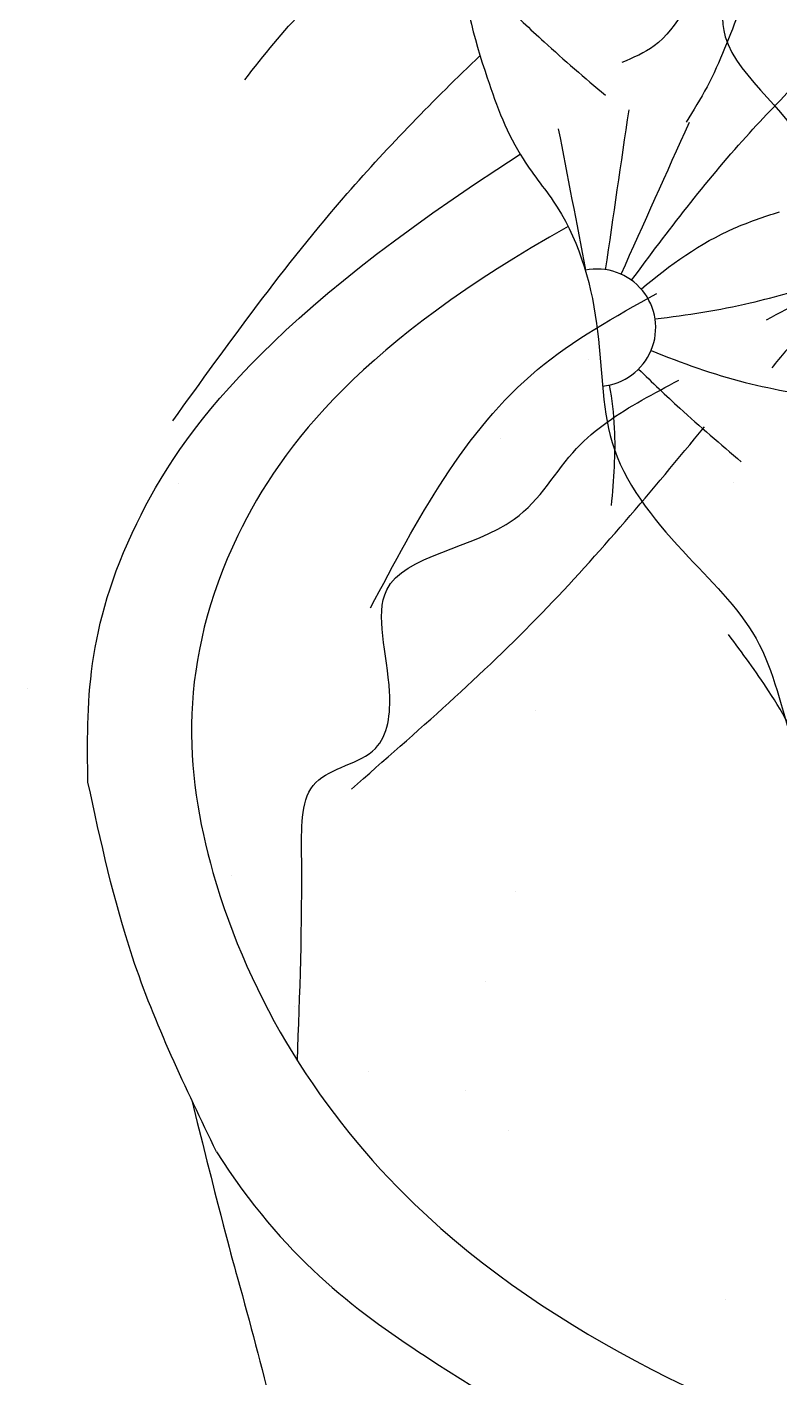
# Model space of a CAD drawing. Header units: millimetres. Extents: x 2133.42 to 2134.8, y 649.95 to 651.52.
# Drawn here: x 2133.5042 to 2133.5449, y 650.1382 to 650.2112 of the extents above; entities that cross this region are included whole.
import ezdxf

# ---------------------------------------------------------------- set-up
doc = ezdxf.new("R2010")
doc.units = ezdxf.units.MM
for name, color, linetype in [('Arena', 36, 'Continuous'), ('Hojas', 74, 'Continuous'), ('Tiesto', 32, 'Continuous')]:
    doc.layers.add(name, color=color, linetype=linetype)

msp = doc.modelspace()

# ---------------------------------------------------------------- linework, layer by layer
at = {"layer": 'Arena'}
for p, q in [((2133.534497918645, 650.1931919802648), (2133.534497918645, 650.1931919802648)), ((2133.529766112257, 650.1889514109599), (2133.529766112257, 650.1889514109599)), ((2133.540019775306, 650.1887137019218), (2133.540019775306, 650.1887137019218)), ((2133.512368241025, 650.1865258822475), (2133.512368241025, 650.1865258822475)), ((2133.54236063085, 650.1865687030125), (2133.54236063085, 650.1865687030125)), ((2133.513393282697, 650.1763880969687), (2133.513393282697, 650.1763880969687)), ((2133.504182808227, 650.1754222368496), (2133.504182808227, 650.1754222368496)), ((2133.531648169477, 650.1742432132006), (2133.531648169477, 650.1742432132006)), ((2133.515231646396, 650.1652978419983), (2133.515231646396, 650.1652978419983)), ((2133.530566127905, 650.1644807490931), (2133.530566127905, 650.1644807490931)), ((2133.528957119888, 650.1595803083887), (2133.528957119888, 650.1595803083887)), ((2133.517269568665, 650.1581356471556), (2133.517269568665, 650.1581356471556)), ((2133.518632213101, 650.158221008623), (2133.518632213101, 650.158221008623)), ((2133.522625104345, 650.1547237946427), (2133.522625104345, 650.1547237946427)), ((2133.527872266336, 650.1537148478888), (2133.527872266336, 650.1537148478888)), ((2133.53021312188, 650.1515698489795), (2133.53021312188, 650.1515698489795)), ((2133.541905032797, 650.1424411255958), (2133.541905032797, 650.1424411255958))]:
    msp.add_line(p, q, dxfattribs=at)
msp.add_open_spline([(2133.518790393248, 650.1553253323161), (2133.51893303341, 650.158870958016), (2133.519093860617, 650.163706368308), (2133.518958325236, 650.1709646837497), (2133.523550041749, 650.1715192807512), (2133.524062647694, 650.1761044619456), (2133.521950832795, 650.1824340123517), (2133.53071731915, 650.1831922076652), (2133.533408023961, 650.1885104198307), (2133.536774477767, 650.1906996182123), (2133.538739046335, 650.1917321718286), (2133.539403721235, 650.1920927280474)], degree=3, knots=[0.003642683333656382, 0.003642683333656382, 0.003642683333656382, 0.003642683333656382, 0.0250606918005461, 0.03220295262146201, 0.03925551348522824, 0.04526174295325391, 0.05575347702131105, 0.07076404641594344, 0.08047070396752448, 0.08880924031438371, 0.09314002623374026, 0.09314002623374026, 0.09314002623374026, 0.09314002623374026], dxfattribs=at)
at = {"layer": 'Hojas'}
msp.add_arc((2133.534986448554, 650.1949228596952), 0.003166811014205725, 275.3091405866928, 101.5838657266925, dxfattribs=at)
for points in [[(2133.565714449104, 650.3117761015831), (2133.563329484209, 650.3091293167186), (2133.559354557567, 650.3091293167186), (2133.555909618172, 650.3048944574391), (2133.553524653277, 650.2972187826429), (2133.550609701133, 650.2943073179808), (2133.545044801605, 650.2932486031609), (2133.539744895703, 650.2890137482518), (2133.540009889328, 650.284514213545), (2133.538684910067, 650.2776325694008), (2133.53364999779, 650.2733977144917), (2133.530470052021, 650.2712802848521), (2133.528880079136, 650.2596344305739), (2133.529145072761, 650.2553995756646), (2133.52967506001, 650.2509000409577), (2133.525965126992, 650.2479885762957), (2133.524110160482, 650.241371611949), (2133.524905141356, 650.2347546476026), (2133.527290106252, 650.230255112896), (2133.528085087125, 650.2270789728066), (2133.528148367523, 650.2211689123772), (2133.527632513119, 650.2151148148828), (2133.529051121083, 650.2084166630686), (2133.530985594589, 650.2040371068056), (2133.532828677926, 650.2014354629946), (2133.535012853964, 650.1947089696439), (2133.53592292453, 650.1883460652127), (2133.539927252835, 650.1825285550876), (2133.543749569255, 650.1778018292034), (2133.545751733409, 650.1719843190781), (2133.549985227631, 650.1650627214524), (2133.558496719501, 650.1544761850987), (2133.567008200234, 650.1496641199412), (2133.580176926657, 650.1450124587038), (2133.597566172704, 650.1419002782736), (2133.62045834091, 650.135787906909), (2133.65287002141, 650.1394100514462), (2133.681201909335, 650.1523139421795), (2133.694121245062, 650.1704246648658), (2133.699227690249, 650.1747169370624), (2133.701826028804, 650.1834912976415), (2133.708878674751, 650.1957259653718), (2133.709497323606, 650.206971978911), (2133.716621391094, 650.2200178308065), (2133.713050057961, 650.2315421770284), (2133.710852317064, 650.2385391058906), (2133.712363261842, 650.2474567562094), (2133.714561002739, 650.2547280713538), (2133.712495669558, 650.2671167448534), (2133.711408131001, 650.2690176774931)], [(2133.570774586673, 650.308206549498), (2133.565190665161, 650.3035337184222), (2133.565492499959, 650.3015741404345), (2133.561568647569, 650.2993130932805), (2133.560814060571, 650.294489521066), (2133.553871882462, 650.291173316534), (2133.548740702012, 650.2839379647676), (2133.548137032414, 650.2779085027769), (2133.543307686763, 650.2720297731844), (2133.543307686763, 650.2653973641206), (2133.54419570608, 650.2579950136187), (2133.5447653633, 650.251167255542), (2133.540018186388, 650.2435808576793), (2133.539638414908, 650.2342875170193), (2133.542866494763, 650.228787375291), (2133.544575477561, 650.2253734984379), (2133.544575477561, 650.2236665556409), (2133.541157511965, 650.2221492760682), (2133.541909359263, 650.2166690149338), (2133.541909359263, 650.2106447929589), (2133.546432938756, 650.203951208131), (2133.546097860031, 650.1999350616045)], [(2133.515951276965, 650.2083111197978), (2133.5229181792, 650.2144510373007), (2133.527649479253, 650.2147202546807)], [(2133.522741190098, 650.1797787136654), (2133.531764927987, 650.1926543458983), (2133.538210451869, 650.1967745454158)], [(2133.521709915632, 650.1699932354409), (2133.532022749388, 650.1795212011955), (2133.540788665876, 650.1895641918898)]]:
    msp.add_spline(points, degree=3, dxfattribs=at)
for points, knots in [([(2133.54333419863, 650.2167039845469), (2133.542476845231, 650.2160058238471), (2133.540468501134, 650.214042621041), (2133.539159798493, 650.2104568693926), (2133.536939619185, 650.209510251052), (2133.536328556108, 650.2092497119536)], [0.001741584009316467, 0.001741584009316467, 0.001741584009316467, 0.001741584009316467, 0.003579060160531973, 0.006432023616432431, 0.007515438593666302, 0.007515438593666302, 0.007515438593666302, 0.007515438593666302]), ([(2133.54442701467, 650.2157577415078), (2133.543818213489, 650.2145625580986), (2133.542581715636, 650.211988020721), (2133.541390955542, 650.2085693022702), (2133.540188484702, 650.2066556099167), (2133.539793731419, 650.2060273731927)], [0.001758391008624049, 0.001758391008624049, 0.001758391008624049, 0.001758391008624049, 0.003993456789474208, 0.006518679207936327, 0.007752823292170429, 0.007752823292170429, 0.007752823292170429, 0.007752823292170429]), ([(2133.529891333049, 650.2124835643672), (2133.530621928594, 650.2117668889068), (2133.532421553299, 650.2100445475742), (2133.534320920757, 650.2084305688707), (2133.535440184901, 650.207479479345)], [0.001758606855550857, 0.001758606855550857, 0.001758606855550857, 0.001758606855550857, 0.003464120771849768, 0.005911130731386738, 0.005911130731386738, 0.005911130731386738, 0.005911130731386738]), ([(2133.512058006759, 650.1898913629182), (2133.515081533469, 650.1940893459807), (2133.520129356864, 650.201097941954), (2133.526167324438, 650.2072310257577), (2133.528663507779, 650.2096243837686)], [0, 0, 0, 0, 0.008600180819748823, 0.01435813145635479, 0.01435813145635479, 0.01435813145635479, 0.01435813145635479]), ([(2133.536850708294, 650.1974827869642), (2133.538813309178, 650.2001545351718), (2133.541702639578, 650.203931557287), (2133.545010615055, 650.2073486592953), (2133.546015524638, 650.2083867197575)], [0.001755581467484407, 0.001755581467484407, 0.001755581467484407, 0.001755581467484407, 0.007270775625992507, 0.009677251042944085, 0.009677251042944085, 0.009677251042944085, 0.009677251042944085]), ([(2133.537366449516, 650.197011947392), (2133.538926291541, 650.1983162202409), (2133.541259063775, 650.2000007434121), (2133.544004038461, 650.2009106571606), (2133.544833076622, 650.2011854696118)], [0.001729062110221072, 0.001729062110221072, 0.001729062110221072, 0.001729062110221072, 0.005077410225046454, 0.00652626217333075, 0.00652626217333075, 0.00652626217333075, 0.00652626217333075]), ([(2133.538117288492, 650.1953988148307), (2133.539848334671, 650.1956071769246), (2133.542996027677, 650.1960824379225), (2133.546048540965, 650.1970082532387), (2133.547432874122, 650.1974281160594)], [0.001790834887653438, 0.001790834887653438, 0.001790834887653438, 0.001790834887653438, 0.004691423661869409, 0.007098466608068014, 0.007098466608068014, 0.007098466608068014, 0.007098466608068014]), ([(2133.551682750508, 650.1960062088285), (2133.549790255548, 650.1966093549433), (2133.547177542906, 650.1970367046115), (2133.54481573542, 650.1957080934769), (2133.544125851485, 650.1953200061826)], [0.001623798754991703, 0.001623798754991703, 0.001623798754991703, 0.001623798754991703, 0.004752973198542208, 0.006044160931421218, 0.006044160931421218, 0.006044160931421218, 0.006044160931421218]), ([(2133.551528137674, 650.1954247763019), (2133.549403631745, 650.1956765916675), (2133.54667881426, 650.1955474081096), (2133.544917248885, 650.1933645641441), (2133.544424579063, 650.1927540722706)], [0.00156203179081908, 0.00156203179081908, 0.00156203179081908, 0.00156203179081908, 0.004826344165984899, 0.006093767783893469, 0.006093767783893469, 0.006093767783893469, 0.006093767783893469]), ([(2133.537902892601, 650.1936887421491), (2133.539569344004, 650.1930121082407), (2133.542045023099, 650.1921137333591), (2133.544631494623, 650.1915950963396), (2133.545457115782, 650.1914295435031)], [0.001751727270867549, 0.001751727270867549, 0.001751727270867549, 0.001751727270867549, 0.004741173852315993, 0.006142854766988974, 0.006142854766988974, 0.006142854766988974, 0.006142854766988974]), ([(2133.537228302349, 650.1926861693817), (2133.537958897894, 650.1919694939213), (2133.539758522599, 650.1902471525884), (2133.541657890057, 650.1886331738849), (2133.542777154201, 650.1876820843595)], [0.001758606855550857, 0.001758606855550857, 0.001758606855550857, 0.001758606855550857, 0.003464120771849768, 0.005911130731386738, 0.005911130731386738, 0.005911130731386738, 0.005911130731386738]), ([(2133.535644524471, 650.1918251786126), (2133.535777582771, 650.1910534354445), (2133.536053425488, 650.1888966235119), (2133.535867387214, 650.1867097934785), (2133.535748107543, 650.1853076929103)], [0.001750649888686673, 0.001750649888686673, 0.001750649888686673, 0.001750649888686673, 0.003055740864562838, 0.00538758754341245, 0.00538758754341245, 0.00538758754341245, 0.00538758754341245]), ([(2133.546566849188, 650.1711953552137), (2133.545860800981, 650.1726060159431), (2133.544510553514, 650.1750744879657), (2133.542832785331, 650.1773430645449), (2133.542093418155, 650.1783427920848)], [0.002422691687187579, 0.002422691687187579, 0.002422691687187579, 0.002422691687187579, 0.005048811930780903, 0.007117934931866358, 0.007117934931866358, 0.007117934931866358, 0.007117934931866358])]:
    msp.add_open_spline(points, degree=3, knots=knots, dxfattribs=at)
for points in [[(2133.53544608563, 650.1980561368546), (2133.535868188085, 650.2009335461173), (2133.536290290538, 650.2038109553803), (2133.536712392993, 650.2066883646428)], [(2133.534385150676, 650.1980320610703), (2133.533893203838, 650.2005758282087), (2133.533401256999, 650.2031195953468), (2133.53290931016, 650.205663362485)], [(2133.536283768944, 650.1978117438748), (2133.537513239252, 650.2005495389101), (2133.538742709561, 650.2032873339456), (2133.539972179869, 650.2060251289809)]]:
    msp.add_open_spline(points, degree=3, dxfattribs=at)
at = {"layer": 'Tiesto'}
for points, knots in [([(2133.507475615243, 650.1703728360482), (2133.507408195564, 650.174511518584), (2133.507281712543, 650.1822759144909), (2133.517131529276, 650.1955200932865), (2133.530829082583, 650.2042886347045)], [0, 0, 0, 0, 0.02259397605237533, 0.04238754088106014, 0.04238754088106014, 0.04238754088106014, 0.04238754088106014]), ([(2133.533420209973, 650.2003973412612), (2133.522402636145, 650.194185162304), (2133.511992114832, 650.1812387427871), (2133.513197405894, 650.1632577655803), (2133.525945836453, 650.1432349986809), (2133.558699899589, 650.129028765785), (2133.601142774686, 650.1199828629798), (2133.645951966806, 650.1168705710612), (2133.681213306739, 650.1215350570443), (2133.699610512235, 650.1264084360354), (2133.707032356034, 650.1284976779515)], [0.004297281832769182, 0.004297281832769182, 0.004297281832769182, 0.004297281832769182, 0.02706206998366719, 0.05809483309870297, 0.09799088763033054, 0.1578840150791684, 0.2540399653630289, 0.3475580976657555, 0.4122550197324689, 0.4562760637161882, 0.4562760637161882, 0.4562760637161882, 0.4562760637161882]), ([(2133.513081170815, 650.1531908376948), (2133.514787716577, 650.1463311549478), (2133.516453185081, 650.1404307605919), (2133.519211957353, 650.1297305711164), (2133.521040281117, 650.1193367787881), (2133.520893885247, 650.1138104921765), (2133.52086891624, 650.1132096164023)], [0.04548985932214344, 0.04548985932214344, 0.04548985932214344, 0.04548985932214344, 0.05255899889996646, 0.08055098883622322, 0.1087345896140013, 0.1121721721692523, 0.1121721721692523, 0.1121721721692523, 0.1121721721692523]), ([(2133.514421410555, 650.1503918123774), (2133.518068548782, 650.1446876990585), (2133.53455782539, 650.132395056387), (2133.571064738455, 650.1181673040843), (2133.625234490174, 650.1105834661848), (2133.67323669473, 650.112046801401), (2133.701826018985, 650.1199614036524), (2133.710141511591, 650.1222802747851)], [0.03462158694493456, 0.03462158694493456, 0.03462158694493456, 0.03462158694493456, 0.06131411456922073, 0.1523507755260589, 0.2534606311119942, 0.3734774113863181, 0.422731115879187, 0.422731115879187, 0.422731115879187, 0.422731115879187])]:
    msp.add_open_spline(points, degree=3, knots=knots, dxfattribs=at)
msp.add_spline([(2133.514421410554, 650.1503918123775), (2133.509884521398, 650.1609074899036), (2133.507475615243, 650.170372836048)], degree=3, dxfattribs=at)

doc.saveas('drawing.dxf')
